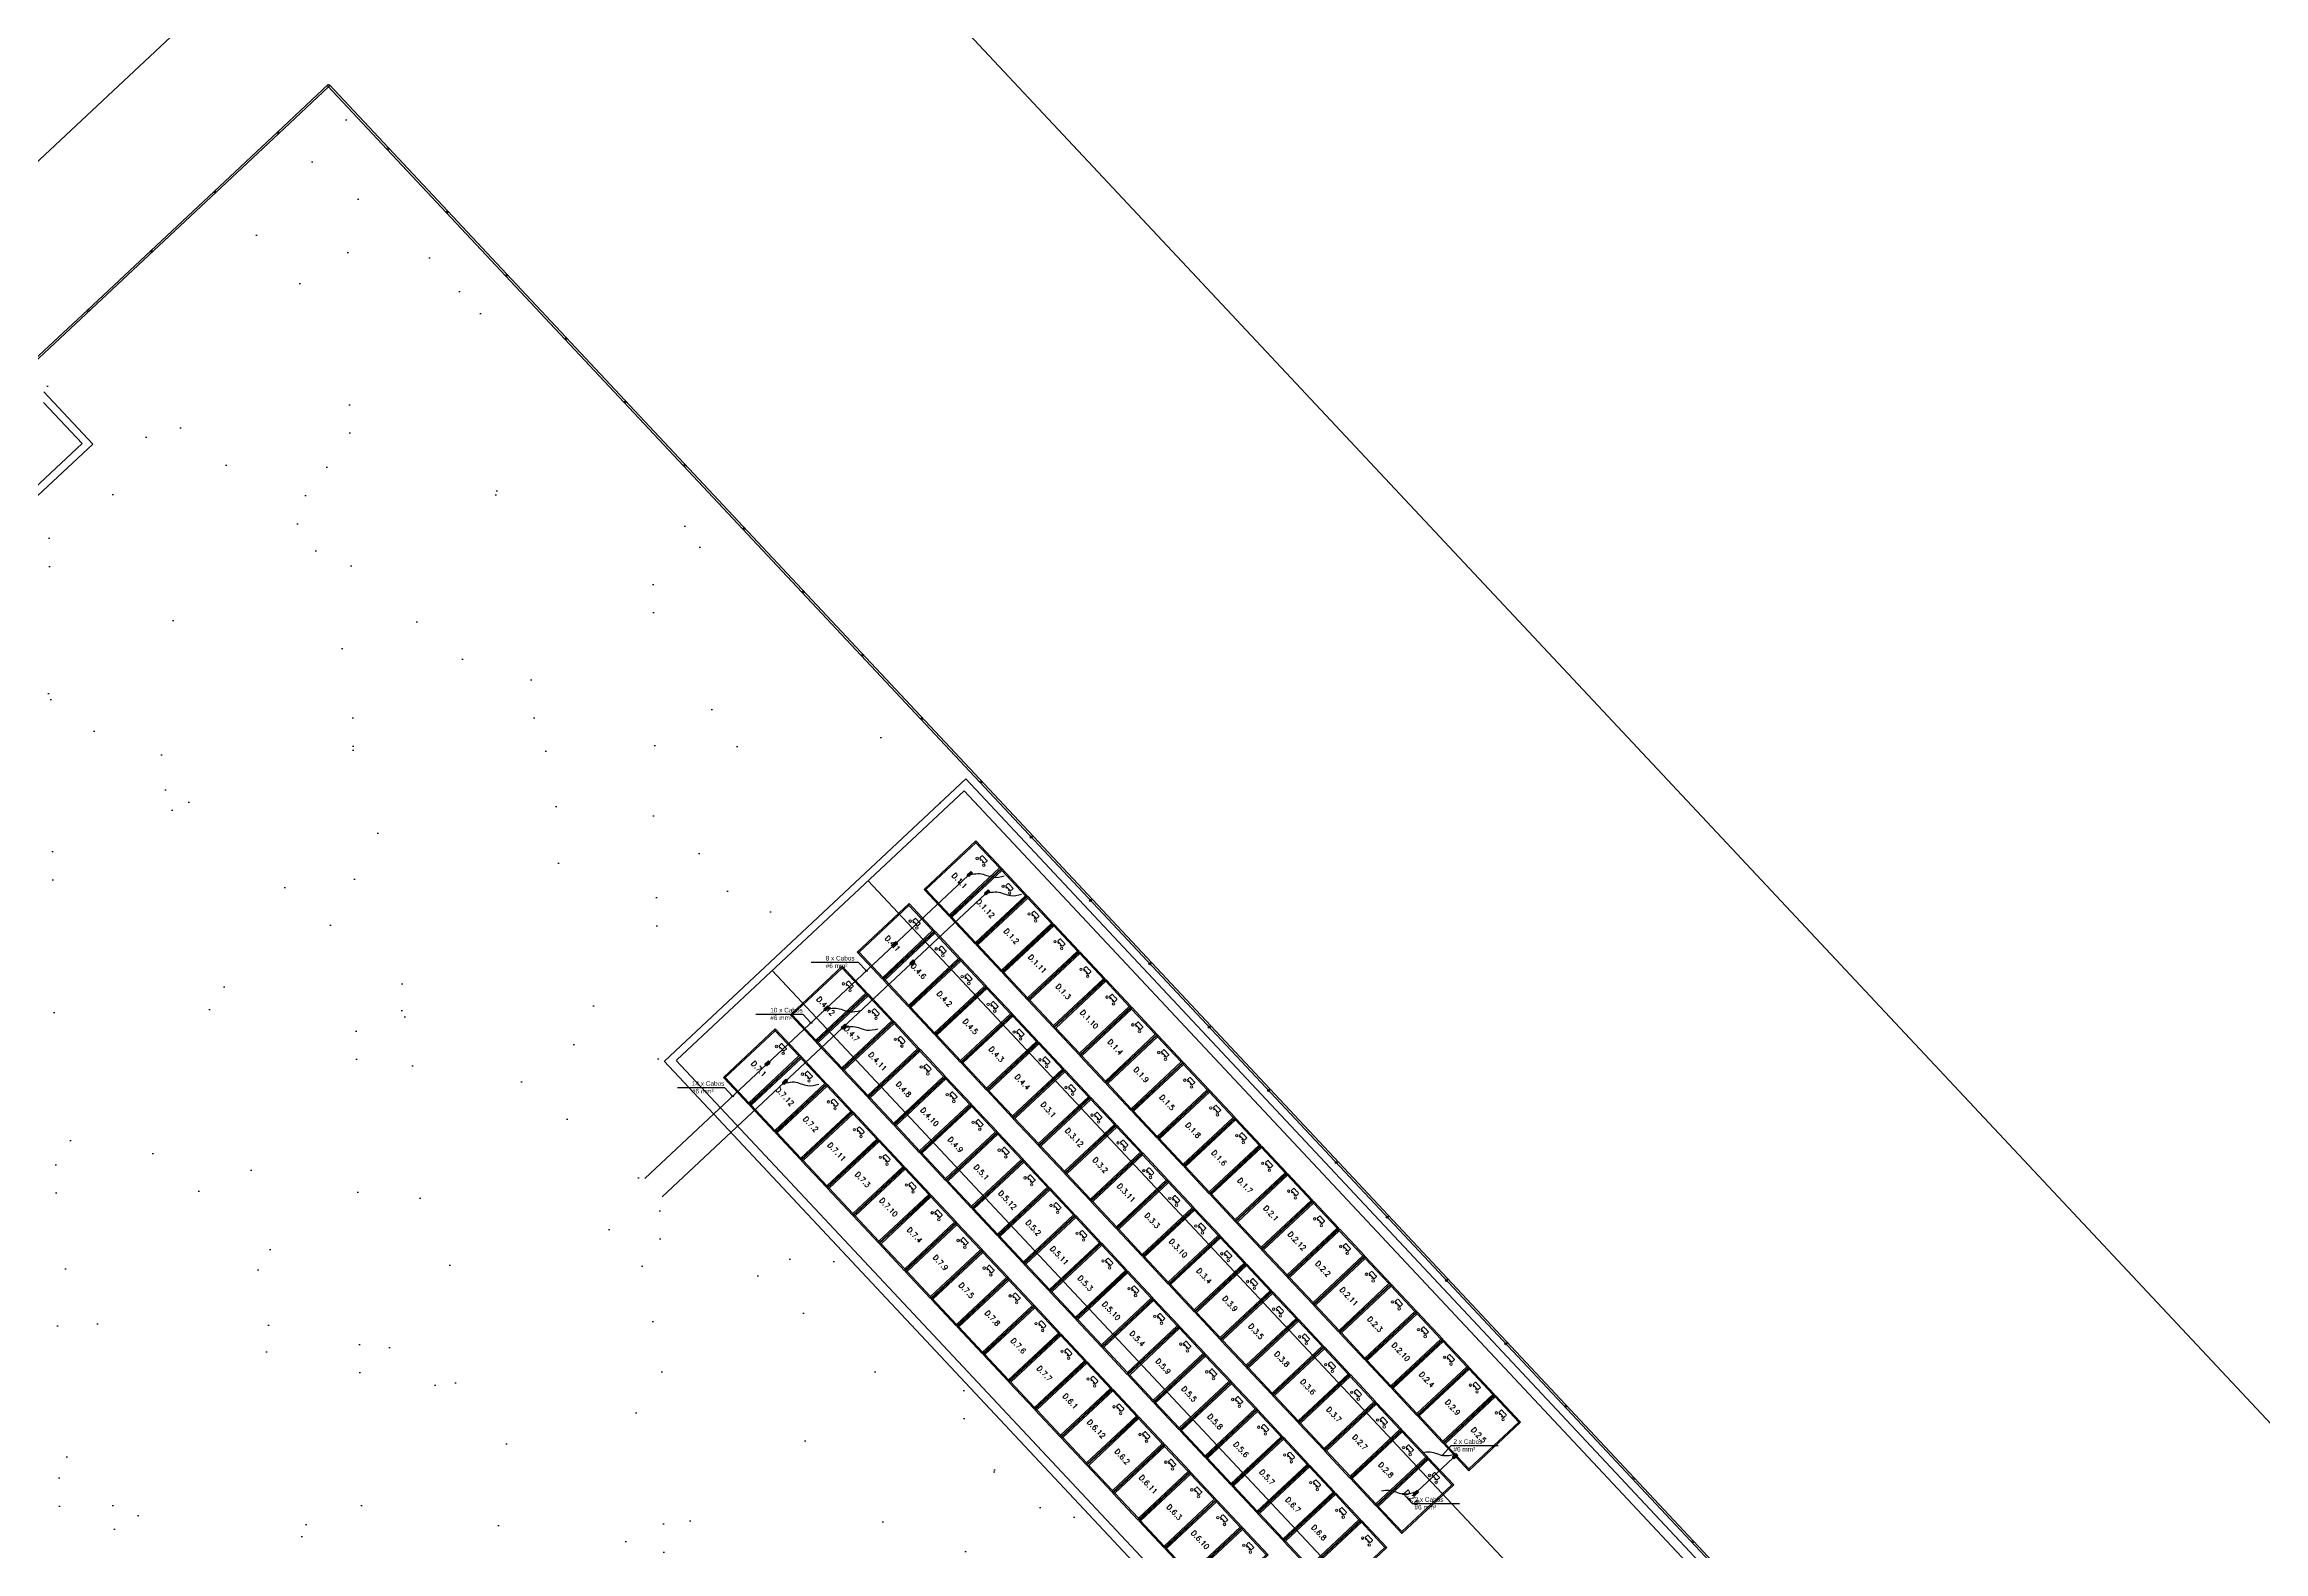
# Model space of a CAD drawing. Header units: metres. Extents: x 1796 to 5645, y -4719 to 2384.
# Drawn here: x 1957.2 to 2016.2, y -1078.2 to -1038.1 of the extents above; entities that cross this region are included whole.
import ezdxf

# ---------------------------------------------------------------- set-up
doc = ezdxf.new("R2010")
doc.units = ezdxf.units.M
doc.header["$MEASUREMENT"] = 0
doc.linetypes.add('BSB2F2-ARQ-PLAN-CORE-13-15P-ZA$1${ Batten }', pattern=[0])
for name, color, linetype in [('ARQUITETURA', 253, 'CONTINUOUS'), ('COPEX', 4, 'BSB2F2-ARQ-PLAN-CORE-13-15P-ZA$1${ Batten }'), ('ELETRODUTOS', 30, 'CONTINUOUS'), ('MÓDULOS FV', 7, 'CONTINUOUS')]:
    doc.layers.add(name, color=color, linetype=linetype)
for name, color, linetype, lineweight in [('Condulete', 3, 'CONTINUOUS', 9), ('MOD_ALOCADOS_A', 5, 'CONTINUOUS', 9), ('MODULOS_PV', 2, 'CONTINUOUS', 9)]:
    doc.layers.add(name, color=color, linetype=linetype, lineweight=lineweight)
doc.styles.add('ARIAL', font='arial.ttf')
doc.styles.add('R120-500', font='romans.shx', dxfattribs={"height": 1.5})
pattern_1 = [(350.62296, (1466.5355, -762.2295), (4.08992, 4.08927), [0, -4.56, 0, -5.1, 0, -4.875]), (320.623, (1466.5355, -762.2295), (9.80883, 1.91215), [0, -2.46, 0, -4.11, 0, -1.575]), (280.623, (1464.013, -759.536), (6.39856, -6.807323), [0, -1.5, 0, -5.4, 0, -7.05]), (270.623, (1464.013, -759.536), (8.08648, -4.78256), [0, -0.75, 0, -3.54, 0, -4.05])]

# ---------------------------------------------------------------- blocks, each defined once
blk = doc.blocks.new('modulo')
at = {"layer": 'MODULOS_PV', "color": 8}
for p, q in [((-0.751, 2.014), (-0.753, 2.063)), ((-1.381, 1.342), (-1.43, 1.34)), ((0.577, 0.769), (0.626, 0.771)), ((-0.053, 0.097), (-0.051, 0.048))]:
    blk.add_line(p, q, dxfattribs=at)
for points in [[(-1.43, 1.34), (-0.753, 2.063), (0.626, 0.771), (-0.051, 0.048)], [(-1.381, 1.342), (-0.751, 2.014), (0.577, 0.769), (-0.053, 0.097)]]:
    blk.add_lwpolyline(points, close=True, dxfattribs=at)
for points in [[(-0.956, 1.498), (-0.935, 1.478), (-0.922, 1.492), (-0.943, 1.512)], [(-0.878, 1.581), (-0.857, 1.562), (-0.87, 1.548), (-0.891, 1.567)]]:
    blk.add_lwpolyline(points, dxfattribs=at)
at = {"layer": 'MODULOS_PV', "color": 1}
blk.add_circle((-0.963, 1.403), 0.0332, dxfattribs=at)
at = {"layer": 'MODULOS_PV', "color": 8}
blk.add_circle((-0.793, 1.591), 0.0332, dxfattribs=at)
blk.add_open_spline([(-0.986, 1.473), (-1.006, 1.493), (-1.027, 1.512), (-1.048, 1.532), (-1.048, 1.532), (-1.049, 1.534), (-1.049, 1.536), (-1.048, 1.538), (-1.048, 1.539), (-1.007, 1.583), (-0.966, 1.627), (-0.925, 1.67), (-0.924, 1.671), (-0.922, 1.672), (-0.919, 1.672), (-0.918, 1.671), (-0.917, 1.671), (-0.897, 1.652), (-0.876, 1.632), (-0.855, 1.613), (-0.855, 1.612), (-0.854, 1.611), (-0.854, 1.608), (-0.855, 1.606), (-0.855, 1.605), (-0.896, 1.561), (-0.937, 1.518), (-0.978, 1.474), (-0.979, 1.473), (-0.981, 1.472), (-0.984, 1.472), (-0.985, 1.473), (-0.986, 1.473)], degree=3, knots=[0, 0, 0, 0, 1, 1, 1, 1.002534, 1.003925, 1.008052, 1.008052, 1.008052, 2.008052, 2.008052, 2.008052, 2.012179, 2.01357, 2.016104, 2.016104, 2.016104, 3.016104, 3.016104, 3.016104, 3.018638, 3.02003, 3.024156, 3.024156, 3.024156, 4.024156, 4.024156, 4.024156, 4.028283, 4.029675, 4.032208, 4.032208, 4.032208, 4.032208], dxfattribs=at)
at = {"layer": 'MODULOS_PV', "color": 1, "insert": (-0.997, 1.409), "char_height": 0.0572, "width": 0.10748, "attachment_point": 1, "rotation": 46.87223}
blk.add_mtext('+', dxfattribs=at)
at = {"layer": 'MODULOS_PV', "color": 8, "insert": (-0.827, 1.597), "char_height": 0.0572, "width": 0.10748, "attachment_point": 1, "rotation": 46.87223}
blk.add_mtext('-', dxfattribs=at)
blk = doc.blocks.new('PETROLETE TIPO  X')
at = {"layer": 'ELETRODUTOS'}
h = blk.add_hatch(color=3, dxfattribs=at)
h.dxf.hatch_style = 1
h.paths.add_polyline_path([(1995.913, -1126.122), (1995.98, -1126.122), (1995.98, -1125.993), (1995.913, -1125.993)])
at = {"layer": 'Condulete'}
blk.add_lwpolyline([(1995.98, -1125.993), (1995.98, -1126.122), (1995.913, -1126.122), (1995.913, -1125.993)], close=True, dxfattribs=at)
blk = doc.blocks.new('BOX')
at = {"layer": 'Condulete'}
blk.add_lwpolyline([(1995.83, -1126.029), (1995.818, -1126.029), (1995.818, -1126.005), (1995.83, -1126.005)], close=True, dxfattribs=at)
at = {"layer": 'ELETRODUTOS', "color": 3, "linetype": 'Continuous'}
for p, q in [((1995.818, -1126.005), (1995.83, -1126.017)), ((1995.818, -1126.007), (1995.83, -1126.019)), ((1995.818, -1126.009), (1995.83, -1126.021)), ((1995.818, -1126.01), (1995.83, -1126.023)), ((1995.818, -1126.012), (1995.83, -1126.024)), ((1995.818, -1126.014), (1995.83, -1126.026)), ((1995.818, -1126.016), (1995.83, -1126.028)), ((1995.818, -1126.018), (1995.83, -1126.029)), ((1995.818, -1126.019), (1995.828, -1126.029)), ((1995.818, -1126.021), (1995.826, -1126.029)), ((1995.818, -1126.023), (1995.824, -1126.029)), ((1995.818, -1126.025), (1995.823, -1126.029)), ((1995.818, -1126.026), (1995.821, -1126.029)), ((1995.818, -1126.028), (1995.819, -1126.029)), ((1995.819, -1126.005), (1995.83, -1126.016)), ((1995.821, -1126.005), (1995.83, -1126.014)), ((1995.823, -1126.005), (1995.83, -1126.012)), ((1995.825, -1126.005), (1995.83, -1126.01)), ((1995.826, -1126.005), (1995.83, -1126.008)), ((1995.828, -1126.005), (1995.83, -1126.007))]:
    blk.add_line(p, q, dxfattribs=at)

msp = doc.modelspace()

# ---------------------------------------------------------------- hatches: boundary and pattern name
at = {"layer": 'ARQUITETURA'}
h = msp.add_hatch(dxfattribs=at)
h.set_pattern_fill('AR-SAND', color=116, scale=3, angle=-46.87704, style=0)
h.set_pattern_definition(pattern_1)
h.paths.add_polyline_path([(1964.735, -1039.242), (1967.339, -1042.022), (1959.303, -1049.55), (1956.698, -1046.77)])
h.paths.add_polyline_path([(1958.455, -1048.755), (1961.049, -1051.525), (1934.301, -1076.579), (1931.707, -1073.809)])
h = msp.add_hatch(dxfattribs=at)
h.set_pattern_fill('AR-SAND', color=116, scale=3, angle=-46.87704, style=0)
h.set_pattern_definition(pattern_1)
edge = h.paths.add_edge_path()
edge.add_line((1975.606, -1066.674), (1974.637, -1065.639))
edge.add_line((1974.637, -1065.639), (1982.064, -1058.683))
edge.add_line((1982.064, -1058.683), (1966.688, -1042.265))
edge.add_line((1966.688, -1042.265), (1959.102, -1049.369))
edge.add_line((1959.102, -1049.369), (1960.264, -1050.61))
edge.add_line((1960.264, -1050.61), (1933.857, -1075.342))
edge.add_line((1933.857, -1075.342), (1952.762, -1095.528))
edge.add_line((1952.762, -1095.528), (1956.411, -1092.11))
edge.add_line((1956.411, -1092.11), (1958.223, -1094.044))
edge.add_line((1958.223, -1094.044), (1954.573, -1097.462))
edge.add_line((1954.573, -1097.462), (1972.833, -1116.959))
edge.add_arc((1973.247, -1274.849), 157.89, 75.30399, 90.15009, ccw=False)
edge.add_line((2013.302, -1122.124), (2015.597, -1109.849))
edge.add_arc((2010.779, -1108.954), 4.9, -10.52034, 43.12316)
edge.add_line((2014.355, -1105.605), (2002.802, -1093.268))
edge.add_line((2002.802, -1093.268), (2001.34, -1094.637))
edge.add_line((2001.34, -1094.637), (1975.364, -1066.9))
edge.add_line((1975.364, -1066.9), (1975.606, -1066.674))
h.paths.add_polyline_path([(2013.169, -1120.811), (2011.94, -1120.583), (2014.193, -1107.692), (2015.49, -1107.651)])
h = msp.add_hatch(dxfattribs=at)
h.set_pattern_fill('AR-SAND', color=116, scale=3, angle=-46.87704, style=0)
h.set_pattern_definition(pattern_1)
edge = h.paths.add_edge_path()
edge.add_line((1964.486, -1113.35), (1964.457, -1112.47))
edge.add_line((1964.457, -1112.47), (1929.855, -1075.539))
edge.add_line((1929.855, -1075.539), (1850.314, -1150.032))
edge.add_line((1850.314, -1150.032), (1856.26, -1156.15))
edge.add_arc((1978.168, -1308.604), 195.201, 117.48269, 128.64706, ccw=False)
edge.add_line((1888.086, -1135.431), (1901.081, -1128.965))
edge.add_arc((1969.724, -1271.153), 157.89, 110.41728, 115.76953, ccw=False)
edge.add_arc((1969.724, -1271.153), 157.89, 91.90094, 110.41728, ccw=False)

# ---------------------------------------------------------------- linework, layer by layer
for p, q in [((1823.658, -1166.119), (1971.883, -1027.276)), ((1971.883, -1027.276), (2168.966, -1237.679)), ((1963.372, -1040.45), (1964.722, -1039.186)), ((2031.995, -1111.06), (1964.718, -1039.224)), ((2032.032, -1111.026), (1964.757, -1039.192)), ((1963.409, -1040.484), (1964.735, -1039.242)), ((1826.276, -1168.914), (1963.409, -1040.484)), ((1961.686, -1042.029), (1963.372, -1040.45)), ((1960, -1043.608), (1961.686, -1042.029)), ((1958.314, -1045.187), (1960, -1043.608)), ((1956.628, -1046.766), (1958.314, -1045.187)), ((1957.156, -1047.368), (1958.455, -1048.755)), ((1957.147, -1047.651), (1958.172, -1048.746)), ((1827.951, -1170.702), (1958.172, -1048.746)), ((1828.087, -1170.848), (1958.455, -1048.755)), ((1981.704, -1057.671, 0), (1973.675, -1065.19, 0)), ((1973.994, -1065.165, 0), (1981.658, -1057.988, 0)), ((1981.655, -1057.989, 0), (2008.864, -1087.037, 0)), ((2009.046, -1086.866, 0), (1981.701, -1057.672, 0)), ((1979.101, -1060.383, 0), (2006.309, -1089.429, 0)), ((2003.769, -1091.837, 0), (1976.547, -1062.775, 0)), ((1973.673, -1065.192, 0), (2001.018, -1094.386, 0)), ((2001.2, -1094.215, 0), (1973.992, -1065.167, 0))]:
    msp.add_line(p, q, dxfattribs=at)
for centre in [(1964.736, -1039.207), (1963.392, -1040.466), (1966.315, -1040.893), (1961.706, -1042.045), (1967.894, -1042.579), (1960.02, -1043.624), (1969.473, -1044.265), (1958.334, -1045.203), (1971.052, -1045.951), (1972.631, -1047.637), (1974.21, -1049.323), (1975.789, -1051.009), (1977.368, -1052.695), (1978.948, -1054.381), (1980.527, -1056.067), (1982.106, -1057.753), (1983.442, -1059.223), (1985.021, -1060.909), (1986.6, -1062.595), (1988.18, -1064.281), (1989.759, -1065.967), (1991.559, -1067.889), (1992.917, -1069.34), (1994.496, -1071.026), (1996.075, -1072.712), (1997.675, -1074.378), (1999.475, -1076.3), (2001.054, -1077.986)]:
    msp.add_circle(centre, 0.025, dxfattribs=at)
at = {"layer": 'COPEX'}
for points in [[(1994.386, -1075.683), (1994.62, -1075.425), (1995.875, -1075.425)], [(1993.35, -1076.711), (1993.584, -1076.969), (1994.839, -1076.969)]]:
    msp.add_lwpolyline(points, dxfattribs=at)
msp.add_ellipse((1994.386, -1075.683), major_axis=(-0.0324, 0), ratio=0.310221, dxfattribs=at)
at = {"layer": 'COPEX', "extrusion": (0, 0, -1)}
msp.add_ellipse((1993.35, -1076.711), major_axis=(-0.0324, 0), ratio=0.310221, dxfattribs=at)
at = {"layer": 'COPEX'}
for points in [[(1981.866, -1060.212), (1982.068, -1060.193), (1982.425, -1060.291), (1982.723, -1060.256)], [(1982.327, -1060.701), (1982.529, -1060.681), (1982.886, -1060.779), (1983.184, -1060.744)], [(1978.042, -1063.794), (1978.244, -1063.775), (1978.601, -1063.872), (1978.899, -1063.838)], [(1978.504, -1064.282), (1978.705, -1064.263), (1979.063, -1064.36), (1979.361, -1064.326)], [(1976.925, -1065.761), (1977.127, -1065.741), (1977.485, -1065.839), (1977.783, -1065.804)], [(1993.858, -1075.609), (1994.059, -1075.59), (1994.417, -1075.688), (1994.715, -1075.653)], [(1992.768, -1076.63), (1992.97, -1076.611), (1993.327, -1076.708), (1993.625, -1076.674)]]:
    msp.add_spline(points, degree=3, dxfattribs=at)
at = {"layer": 'ELETRODUTOS'}
for p, q in [((1981.763, -1060.245), (1973.154, -1068.309)), ((1982.225, -1060.733), (1973.615, -1068.798)), ((1993.72, -1076.647), (1994.669, -1075.758))]:
    msp.add_line(p, q, dxfattribs=at)
for points in [[(1977.582, -1062.554), (1977.582, -1062.554), (1978.838, -1062.554), (1979.053, -1062.784)], [(1976.106, -1063.937), (1976.106, -1063.937), (1977.362, -1063.937), (1977.577, -1064.166)], [(1974.021, -1065.89), (1974.021, -1065.89), (1975.276, -1065.89), (1975.491, -1066.12)]]:
    msp.add_lwpolyline(points, dxfattribs=at)
for centre in [(1981.538, -1060.442), (1979.053, -1062.784), (1977.577, -1064.166), (1975.491, -1066.12)]:
    msp.add_ellipse(centre, major_axis=(-0.0324, 0), ratio=0.310221, dxfattribs=at)

# ---------------------------------------------------------------- block references
at = {"layer": 'COPEX', "xscale": -1}
for name, p, rotation in [('PETROLETE TIPO  X', (4171.105, -1737.537), 313.3783368352762), ('BOX', (1304.485, -3249.439), 223.3783368352761), ('BOX', (4171.049, -1737.477), 313.3783368352762), ('PETROLETE TIPO  X', (4171.567, -1738.025), 313.3783368352762), ('BOX', (1304.947, -3249.927), 223.3783368352761), ('BOX', (4171.51, -1737.965), 313.3783368352762), ('PETROLETE TIPO  X', (4169.112, -1739.404), 313.3783368352762), ('BOX', (1302.492, -3251.306), 223.3783368352761), ('BOX', (1302.595, -3251.209), 223.3783368352761), ('BOX', (4169.056, -1739.344), 313.3783368352762), ('PETROLETE TIPO  X', (4169.574, -1739.892), 313.3783368352762), ('BOX', (1302.954, -3251.794), 223.3783368352761), ('BOX', (1303.056, -3251.698), 223.3783368352761), ('BOX', (4169.517, -1739.832), 313.3783368352762), ('PETROLETE TIPO  X', (4167.289, -1741.112), 313.3783368352762), ('BOX', (1300.669, -3253.013), 223.3783368352761), ('BOX', (4167.226, -1741.057), 313.3783368352762), ('BOX', (1300.772, -3252.917), 223.3783368352761), ('PETROLETE TIPO  X', (4167.751, -1741.6), 313.3783368352762), ('BOX', (1301.131, -3253.501), 223.3783368352761), ('BOX', (4167.688, -1741.546), 313.3783368352762), ('BOX', (1301.233, -3253.405), 223.3783368352761), ('PETROLETE TIPO  X', (4165.722, -1742.579), 313.3783368352762), ('PETROLETE TIPO  X', (4165.722, -1742.579), 313.3783368352762), ('BOX', (1299.205, -3254.385), 223.3783368352761), ('BOX', (1299.102, -3254.481), 223.3783368352761), ('BOX', (1299.102, -3254.481), 223.3783368352761), ('BOX', (4165.645, -1742.538), 313.3783368352762), ('PETROLETE TIPO  X', (4166.184, -1743.068), 313.3783368352762), ('PETROLETE TIPO  X', (4166.184, -1743.068), 313.3783368352762), ('BOX', (1299.564, -3254.969), 223.3783368352761), ('BOX', (1299.666, -3254.873), 223.3783368352761), ('PETROLETE TIPO  X', (4184.026, -1753.037), 313.3783368352762), ('BOX', (1317.406, -3264.938), 223.3783368352761), ('BOX', (4183.904, -1752.928), 313.3783368352762), ('PETROLETE TIPO  X', (4182.978, -1754.018), 313.3783368352762), ('BOX', (4182.816, -1753.947), 313.3783368352762), ('BOX', (1316.46, -3265.823), 223.3783368352761)]:
    msp.add_blockref(name, p, dxfattribs=dict(at, rotation=rotation))
at = {"layer": 'MÓDULOS FV', "rotation": 266.2556617336946}
for p in [(1980.538, -1060.662, 0), (1981.229, -1061.4, 0), (1978.757, -1062.33, 0), (1981.92, -1062.138, 0), (1979.449, -1063.068, 0), (1982.612, -1062.876, 0), (1983.303, -1063.614, 0), (1976.977, -1063.999, 0), (1980.14, -1063.806, 0), (1977.668, -1064.736, 0), (1980.831, -1064.544, 0), (1983.994, -1064.352, 0), (1981.522, -1065.282, 0), (1984.685, -1065.09, 0), (1975.196, -1065.667, 0), (1978.359, -1065.474, 0), (1982.213, -1066.02, 0), (1985.376, -1065.827, 0), (1975.887, -1066.404, 0), (1979.05, -1066.212, 0), (1986.067, -1066.565, 0), (1976.578, -1067.142, 0), (1979.741, -1066.95, 0), (1982.904, -1066.758, 0), (1980.432, -1067.688, 0), (1983.595, -1067.495, 0), (1986.759, -1067.303, 0), (1977.269, -1067.88, 0), (1984.287, -1068.233, 0), (1987.45, -1068.041, 0), (1977.96, -1068.618, 0), (1981.124, -1068.426, 0), (1984.978, -1068.971, 0), (1988.141, -1068.779, 0), (1978.652, -1069.356, 0), (1981.815, -1069.164, 0), (1988.832, -1069.517, 0), (1979.343, -1070.094, 0), (1982.506, -1069.901, 0), (1985.669, -1069.709, 0), (1983.197, -1070.639, 0), (1986.36, -1070.447, 0), (1989.523, -1070.255, 0), (1980.034, -1070.832, 0), (1983.888, -1071.377, 0), (1987.051, -1071.185, 0), (1990.214, -1070.992, 0), (1980.725, -1071.569, 0), (1987.742, -1071.923, 0), (1990.905, -1071.73, 0), (1981.416, -1072.307, 0), (1984.579, -1072.115, 0), (1991.597, -1072.468, 0), (1982.107, -1073.045, 0), (1985.27, -1072.853, 0), (1988.433, -1072.66, 0), (1985.962, -1073.591, 0), (1989.125, -1073.398, 0), (1992.288, -1073.206, 0), (1982.798, -1073.783, 0), (1986.653, -1074.329, 0), (1989.816, -1074.136, 0), (1992.979, -1073.944, 0), (1983.49, -1074.521, 0), (1990.507, -1074.874, 0), (1993.67, -1074.682, 0), (1984.181, -1075.259, 0), (1987.344, -1075.066, 0), (1994.361, -1075.42, 0), (1984.872, -1075.997, 0), (1988.035, -1075.804, 0), (1991.198, -1075.612, 0), (1988.726, -1076.542, 0), (1991.889, -1076.35, 0), (1985.563, -1076.734, 0), (1989.417, -1077.28, 0), (1992.58, -1077.088, 0), (1986.254, -1077.472, 0), (1986.945, -1078.21, 0), (1990.108, -1078.018, 0), (1987.637, -1078.948, 0), (1990.8, -1078.756, 0)]:
    msp.add_blockref('modulo', p, dxfattribs=at)

# ---------------------------------------------------------------- texts
at = {"layer": 'COPEX', "char_height": 0.1222, "attachment_point": 1, "style": 'ARIAL'}
for insert in [(1994.682, -1075.256), (1993.646, -1076.8)]:
    msp.add_mtext_dynamic_manual_height_columns('2 x Cabos \\P#6 mm² ', width=1.50424, gutter_width=7.5, heights=[0], dxfattribs=dict(at, insert=insert))
at = {"layer": 'ELETRODUTOS', "attachment_point": 1, "style": 'ARIAL'}
for s, insert, char_height in [('8 x Cabos \\P#6 mm² ', (1977.97, -1062.385), 0.1222), ('10 x Cabos \\P#6 mm² ', (1976.494, -1063.768), 0.12224), ('14 x Cabos \\P#6 mm² ', (1974.408, -1065.721), 0.12224)]:
    msp.add_mtext_dynamic_manual_height_columns(s, width=1.50424, gutter_width=7.5, heights=[0], dxfattribs=dict(at, insert=insert, char_height=char_height))
at = {"layer": 'MOD_ALOCADOS_A', "color": 1, "char_height": 0.14, "attachment_point": 5, "rotation": 313.12783, "style": 'R120-500'}
for s, insert in [('D.1.1', (1981.532, -1060.385, 0)), ('D.1.12', (1982.223, -1061.123, 0)), ('D.1.2', (1982.914, -1061.861, 0)), ('D.1.11', (1983.605, -1062.599, 0)), ('D.1.3', (1984.296, -1063.336, 0)), ('D.1.10', (1984.987, -1064.074, 0)), ('D.1.4', (1985.679, -1064.812, 0)), ('D.7.1', (1976.189, -1065.389, 0)), ('D.1.9', (1986.37, -1065.55, 0)), ('D.7.12', (1976.88, -1066.127, 0)), ('D.1.5', (1987.061, -1066.288, 0)), ('D.7.2', (1977.572, -1066.865, 0)), ('D.1.8', (1987.752, -1067.026, 0)), ('D.7.11', (1978.263, -1067.603, 0)), ('D.1.6', (1988.443, -1067.764, 0)), ('D.7.3', (1978.954, -1068.341, 0)), ('D.1.7', (1989.134, -1068.501, 0)), ('D.7.10', (1979.645, -1069.078, 0)), ('D.7.4', (1980.336, -1069.816, 0)), ('D.7.9', (1981.027, -1070.554, 0)), ('D.7.5', (1981.718, -1071.292, 0)), ('D.7.8', (1982.41, -1072.03, 0)), ('D.7.6', (1983.101, -1072.768, 0)), ('D.7.7', (1983.792, -1073.506, 0))]:
    msp.add_mtext_dynamic_manual_height_columns(s, width=0.992, gutter_width=7.5, heights=[0.14], dxfattribs=dict(at, insert=insert))
at = {"layer": 'MOD_ALOCADOS_A', "color": 5, "char_height": 0.14, "attachment_point": 5, "rotation": 313.12783, "style": 'R120-500'}
for s, insert in [('D.4.1', (1979.751, -1062.053, 0)), ('D.4.6', (1980.442, -1062.791, 0)), ('D.4.2', (1981.133, -1063.529, 0)), ('D.4.12', (1977.97, -1063.721, 0)), ('D.4.7', (1978.661, -1064.459, 0)), ('D.4.5', (1981.824, -1064.267, 0)), ('D.4.11', (1979.352, -1065.197, 0)), ('D.4.3', (1982.515, -1065.004, 0)), ('D.4.8', (1980.044, -1065.935, 0)), ('D.4.4', (1983.207, -1065.742, 0)), ('D.4.10', (1980.735, -1066.672, 0)), ('D.4.9', (1981.426, -1067.41, 0))]:
    msp.add_mtext_dynamic_manual_height_columns(s, width=0.992, gutter_width=7.5, heights=[0.14], dxfattribs=dict(at, insert=insert))
at = {"layer": 'MOD_ALOCADOS_A', "color": 3, "char_height": 0.14, "attachment_point": 5, "rotation": 313.12783, "style": 'R120-500'}
for s, insert in [('D.3.1', (1983.898, -1066.48, 0)), ('D.3.12', (1984.589, -1067.218, 0)), ('D.3.2', (1985.28, -1067.956, 0)), ('D.3.11', (1985.971, -1068.694, 0)), ('D.3.3', (1986.662, -1069.432, 0)), ('D.3.10', (1987.354, -1070.169, 0)), ('D.3.4', (1988.045, -1070.907, 0)), ('D.3.9', (1988.736, -1071.645, 0)), ('D.3.5', (1989.427, -1072.383, 0)), ('D.3.8', (1990.118, -1073.121, 0)), ('D.3.6', (1990.809, -1073.859, 0)), ('D.3.7', (1991.5, -1074.597, 0))]:
    msp.add_mtext_dynamic_manual_height_columns(s, width=0.992, gutter_width=7.5, heights=[0.14], dxfattribs=dict(at, insert=insert))
at = {"layer": 'MOD_ALOCADOS_A', "color": 6, "char_height": 0.14, "attachment_point": 5, "rotation": 313.12783, "style": 'R120-500'}
for s, insert in [('D.5.1', (1982.117, -1068.148, 0)), ('D.5.12', (1982.808, -1068.886, 0)), ('D.5.2', (1983.499, -1069.624, 0)), ('D.5.11', (1984.19, -1070.362, 0)), ('D.5.3', (1984.882, -1071.1, 0)), ('D.5.10', (1985.573, -1071.837, 0)), ('D.5.4', (1986.264, -1072.575, 0)), ('D.5.9', (1986.955, -1073.313, 0)), ('D.5.5', (1987.646, -1074.051, 0)), ('D.5.8', (1988.337, -1074.789, 0)), ('D.5.6', (1989.028, -1075.527, 0)), ('D.5.7', (1989.72, -1076.265, 0))]:
    msp.add_mtext_dynamic_manual_height_columns(s, width=0.992, gutter_width=7.5, heights=[0.14], dxfattribs=dict(at, insert=insert))
at = {"layer": 'MOD_ALOCADOS_A', "color": 2, "char_height": 0.14, "attachment_point": 5, "rotation": 313.12783, "style": 'R120-500'}
for s, insert in [('D.2.1', (1989.825, -1069.239, 0)), ('D.2.12', (1990.517, -1069.977, 0)), ('D.2.2', (1991.208, -1070.715, 0)), ('D.2.11', (1991.899, -1071.453, 0)), ('D.2.3', (1992.59, -1072.191, 0)), ('D.2.10', (1993.281, -1072.929, 0)), ('D.2.4', (1993.972, -1073.666, 0)), ('D.2.9', (1994.663, -1074.404, 0)), ('D.2.7', (1992.192, -1075.334, 0)), ('D.2.5', (1995.355, -1075.142, 0)), ('D.2.8', (1992.883, -1076.072, 0)), ('D.2.6', (1993.574, -1076.81, 0))]:
    msp.add_mtext_dynamic_manual_height_columns(s, width=0.992, gutter_width=7.5, heights=[0.14], dxfattribs=dict(at, insert=insert))
at = {"layer": 'MOD_ALOCADOS_A', "color": 4, "char_height": 0.14, "attachment_point": 5, "rotation": 313.12783, "style": 'R120-500'}
for s, insert in [('D.6.1', (1984.483, -1074.243, 0)), ('D.6.12', (1985.174, -1074.981, 0)), ('D.6.2', (1985.865, -1075.719, 0)), ('D.6.11', (1986.557, -1076.457, 0)), ('D.6.3', (1987.248, -1077.195, 0)), ('D.6.7', (1990.411, -1077.003, 0)), ('D.6.8', (1991.102, -1077.74, 0)), ('D.6.10', (1987.939, -1077.933, 0))]:
    msp.add_mtext_dynamic_manual_height_columns(s, width=0.992, gutter_width=7.5, heights=[0.14], dxfattribs=dict(at, insert=insert))

doc.saveas('drawing.dxf')
